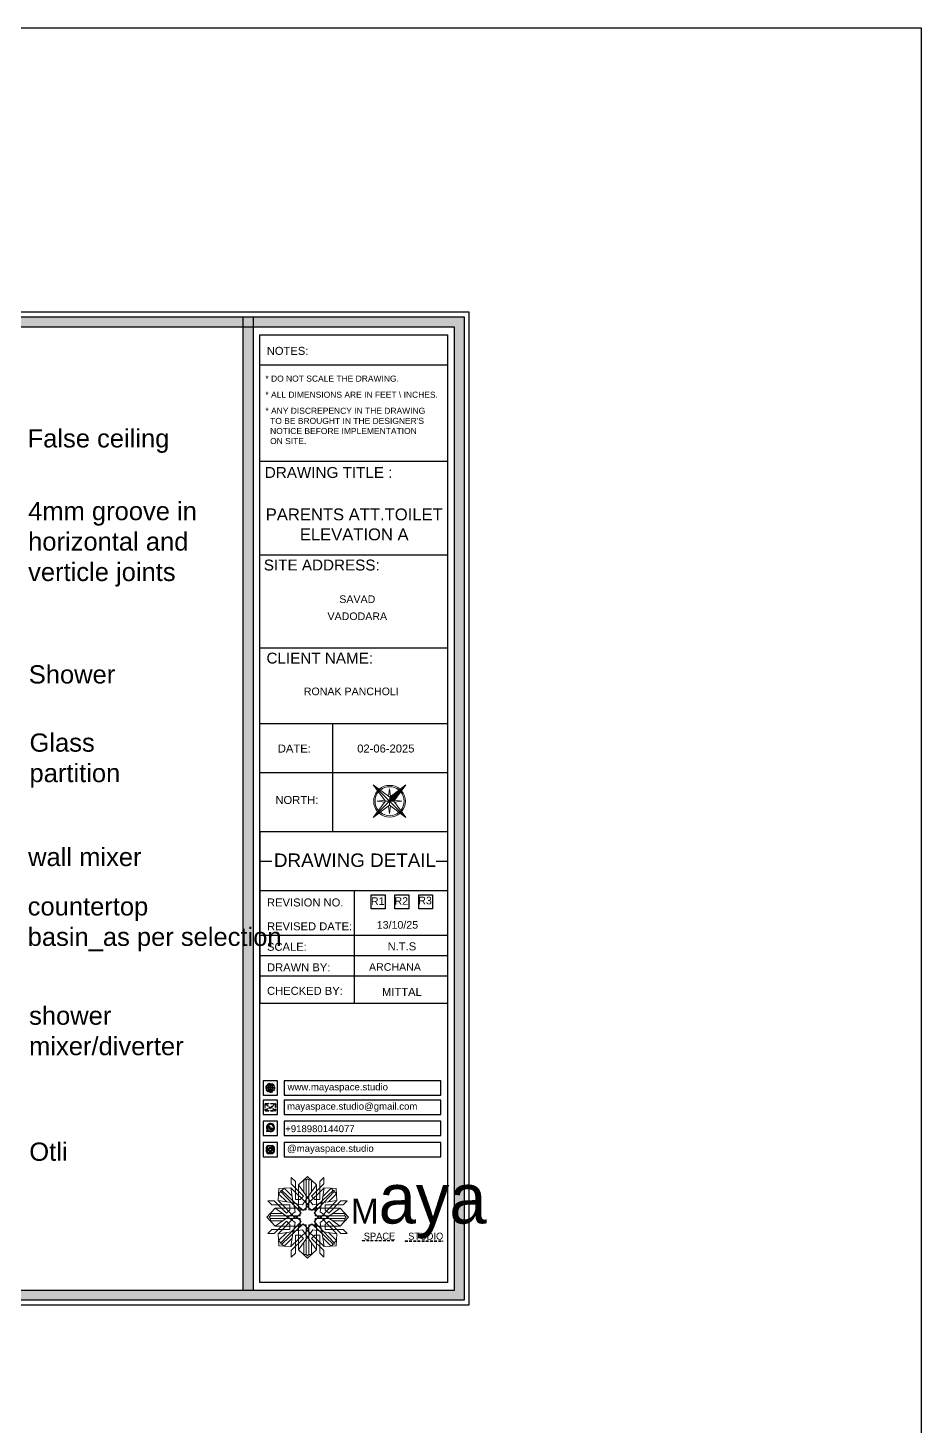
# Model space of a CAD drawing. Header units: millimetres. Extents: x 56222 to 3066687, y -650199 to -121287.
# Drawn here: x 150367.7 to 150514.4, y -182680.5 to -182450.8 of the extents above; entities that cross this region are included whole.
import ezdxf
from ezdxf.enums import TextEntityAlignment as Align

# ---------------------------------------------------------------- set-up
doc = ezdxf.new("R2010")
doc.units = ezdxf.units.MM
doc.header["$MEASUREMENT"] = 0
doc.linetypes.add('DASHEDX2', pattern=[1.5, 1, -0.5])
for name, color, linetype, lineweight in [('Dimension', 10, 'DASHEDX2', 20), ('LABALLING', 1, 'Continuous', 25), ('NAME PLATE', 7, 'Continuous', 25), ('title block', 7, 'Continuous', 9), ('XX~SLAB ( BEAM )~ ( DIM )', 7, 'Continuous', 9)]:
    doc.layers.add(name, color=color, linetype=linetype, lineweight=lineweight)
doc.styles.add('Arial', font='arial.ttf')
doc.styles.get("Standard").update_dxf_attribs({"font": 'arial.ttf', "height": 6})

# ---------------------------------------------------------------- blocks, each defined once
blk = doc.blocks.new('FSFSF')
at = {"color": 42, "lineweight": 5, "true_color": 0xe0ac11}
for p, q in [((28600.03, 143.51), (28600.03, 140.16)), ((28602.15, 141.41), (28600.03, 143.51)), ((28606.47, 133.76), (28600.03, 140.16)), ((28602.15, 141.41), (28602.15, 131.95)), ((28603.86, 139.69), (28608.58, 144.08)), ((28603.86, 126.58), (28603.86, 139.69)), ((28603.86, 139.69), (28608.58, 133.02)), ((28607.9, 142.22), (28606.58, 142.22)), ((28606.58, 142.22), (28606.58, 135.84)), ((28607.9, 142.22), (28608.58, 142.85)), ((28607.9, 142.22), (28607.9, 126.58)), ((28613.31, 139.69), (28608.58, 144.08)), ((28609.27, 142.22), (28608.59, 142.85)), ((28613.31, 139.69), (28608.59, 133.02)), ((28609.27, 142.22), (28609.27, 126.58)), ((28609.27, 142.22), (28610.59, 142.22)), ((28610.59, 142.22), (28610.59, 135.84)), ((28610.7, 133.76), (28617.14, 140.16)), ((28613.31, 126.58), (28613.31, 139.69)), ((28615.02, 141.41), (28617.14, 143.51)), ((28615.02, 141.41), (28615.02, 131.95)), ((28617.14, 143.51), (28617.14, 140.16)), ((28593.19, 131.45), (28593.54, 137.71)), ((28593.39, 135), (28594.56, 136.12)), ((28593.39, 135), (28597.6, 130.78)), ((28599.8, 138.06), (28593.54, 137.71)), ((28595.12, 136.69), (28594.53, 136.69)), ((28594.56, 136.12), (28594.56, 136.71)), ((28605.17, 124.98), (28594.56, 136.12)), ((28596.24, 137.86), (28595.12, 136.69)), ((28606.27, 126.08), (28595.12, 136.69)), ((28596.24, 137.86), (28600.47, 133.65)), ((28601.03, 130), (28599.8, 138.06)), ((28599.8, 138.05), (28608.58, 129.56)), ((28606.47, 133.76), (28604.75, 131.95)), ((28605.86, 129.18), (28608.58, 133.02)), ((28617.37, 138.05), (28608.59, 129.56)), ((28611.31, 129.18), (28608.59, 133.02)), ((28610.7, 133.76), (28612.42, 131.95)), ((28610.9, 126.08), (28622.05, 136.69)), ((28612.02, 124.98), (28622.62, 136.12)), ((28616.14, 130), (28617.37, 138.06)), ((28620.93, 137.86), (28616.7, 133.65)), ((28617.37, 138.06), (28623.63, 137.71)), ((28623.8, 135), (28619.59, 130.78)), ((28620.93, 137.86), (28622.05, 136.69)), ((28622.05, 136.69), (28622.64, 136.69)), ((28622.62, 136.12), (28622.62, 136.71)), ((28623.8, 135), (28622.62, 136.12)), ((28624, 131.45), (28623.65, 137.71)), ((28591.56, 127.39), (28587.17, 122.66)), ((28587.73, 131.22), (28591.08, 131.22)), ((28589.84, 129.1), (28587.73, 131.22)), ((28589.84, 129.1), (28599.29, 129.1)), ((28597.49, 124.78), (28591.08, 131.22)), ((28604.66, 127.39), (28591.56, 127.39)), ((28591.56, 127.39), (28598.23, 122.67)), ((28593.19, 131.45), (28601.69, 122.67)), ((28601.25, 130.22), (28593.19, 131.45)), ((28597.49, 124.78), (28599.29, 126.5)), ((28602.07, 125.39), (28598.23, 122.67)), ((28599.29, 126.5), (28599.29, 129.1)), ((28605.86, 129.18), (28601.03, 130)), ((28602.07, 125.39), (28601.25, 130.22)), ((28604.75, 131.95), (28602.15, 131.95)), ((28605.17, 124.98), (28602.97, 122.67)), ((28603.68, 126.54), (28603.68, 127.39)), ((28604.66, 126.54), (28603.68, 126.54)), ((28604.71, 127.57), (28603.86, 127.57)), ((28607.9, 126.58), (28603.86, 126.58)), ((28604.66, 123.35), (28604.66, 127.39)), ((28604.7, 126.58), (28604.71, 127.57)), ((28606.27, 126.08), (28608.58, 128.27)), ((28607.9, 128.92), (28608.58, 129.56)), ((28607.9, 128.92), (28608.58, 128.27)), ((28609.27, 128.92), (28608.59, 129.56)), ((28609.27, 128.92), (28608.59, 128.27)), ((28610.9, 126.08), (28608.59, 128.27)), ((28609.27, 126.58), (28613.31, 126.58)), ((28611.31, 129.18), (28616.14, 130)), ((28612.02, 124.98), (28614.21, 122.67)), ((28612.42, 131.95), (28615.02, 131.95)), ((28612.46, 126.58), (28612.46, 127.57)), ((28612.46, 127.57), (28613.31, 127.57)), ((28612.52, 123.35), (28612.52, 127.39)), ((28612.52, 127.39), (28625.63, 127.39)), ((28612.52, 126.54), (28613.51, 126.54)), ((28613.51, 126.54), (28613.51, 127.39)), ((28615.12, 125.39), (28615.94, 130.22)), ((28615.12, 125.39), (28618.96, 122.67)), ((28623.99, 131.45), (28615.5, 122.67)), ((28615.94, 130.22), (28624, 131.45)), ((28627.34, 129.1), (28617.89, 129.1)), ((28617.89, 126.5), (28617.89, 129.1)), ((28619.7, 124.78), (28617.89, 126.5)), ((28625.63, 127.39), (28618.96, 122.67)), ((28619.7, 124.78), (28626.1, 131.22)), ((28625.63, 127.39), (28630.02, 122.66)), ((28629.45, 131.22), (28626.1, 131.22)), ((28627.34, 129.1), (28629.45, 131.22)), ((28591.56, 117.94), (28587.17, 122.66)), ((28589.03, 123.35), (28588.4, 122.67)), ((28589.03, 121.98), (28588.4, 122.65)), ((28589.03, 123.35), (28589.03, 124.67)), ((28589.03, 124.67), (28595.4, 124.67)), ((28589.03, 123.35), (28604.66, 123.35)), ((28589.03, 121.98), (28604.66, 121.98)), ((28589.03, 121.98), (28589.03, 120.66)), ((28589.03, 120.66), (28595.4, 120.66)), ((28597.49, 120.54), (28591.08, 114.11)), ((28591.56, 117.94), (28598.23, 122.65)), ((28604.66, 117.94), (28591.56, 117.94)), ((28593.19, 113.88), (28601.69, 122.65)), ((28605.17, 120.35), (28594.56, 109.2)), ((28606.27, 119.15), (28595.12, 108.54)), ((28597.49, 120.54), (28599.29, 118.83)), ((28602.07, 119.94), (28598.23, 122.65)), ((28599.29, 118.83), (28599.29, 116.23)), ((28602.07, 119.94), (28601.25, 115.1)), ((28602.33, 123.35), (28601.69, 122.67)), ((28602.33, 121.98), (28601.69, 122.65)), ((28602.33, 123.35), (28602.97, 122.67)), ((28602.33, 121.98), (28602.97, 122.65)), ((28605.17, 120.35), (28602.97, 122.65)), ((28604.66, 118.78), (28603.68, 118.78)), ((28603.68, 118.78), (28603.68, 117.94)), ((28607.9, 118.65), (28603.86, 118.65)), ((28603.86, 118.65), (28603.86, 105.54)), ((28604.71, 117.66), (28603.86, 117.66)), ((28604.66, 121.98), (28604.66, 117.94)), ((28604.7, 118.65), (28604.71, 117.66)), ((28606.27, 119.15), (28608.58, 116.96)), ((28607.9, 103.01), (28607.9, 118.65)), ((28610.9, 119.15), (28608.59, 116.96)), ((28609.27, 118.65), (28613.31, 118.65)), ((28609.27, 103.01), (28609.27, 118.65)), ((28610.9, 119.15), (28622.05, 108.54)), ((28612.02, 120.35), (28614.21, 122.65)), ((28612.02, 120.35), (28622.62, 109.2)), ((28612.46, 118.65), (28612.46, 117.66)), ((28612.46, 117.66), (28613.31, 117.66)), ((28628.16, 123.35), (28612.52, 123.35)), ((28612.52, 121.98), (28612.52, 117.94)), ((28628.16, 121.98), (28612.52, 121.98)), ((28612.52, 118.78), (28613.51, 118.78)), ((28612.52, 117.94), (28625.63, 117.94)), ((28613.31, 118.65), (28613.31, 105.54)), ((28613.51, 118.78), (28613.51, 117.94)), ((28614.85, 123.35), (28614.21, 122.67)), ((28614.85, 121.98), (28614.21, 122.65)), ((28614.85, 123.35), (28615.5, 122.67)), ((28614.85, 121.98), (28615.5, 122.65)), ((28615.12, 119.94), (28618.96, 122.65)), ((28615.12, 119.94), (28615.94, 115.1)), ((28623.99, 113.88), (28615.5, 122.65)), ((28619.7, 120.54), (28617.89, 118.83)), ((28617.89, 118.83), (28617.89, 116.23)), ((28625.63, 117.94), (28618.96, 122.65)), ((28619.7, 120.54), (28626.1, 114.11)), ((28628.16, 124.67), (28621.78, 124.67)), ((28628.16, 120.66), (28621.78, 120.66)), ((28625.63, 117.94), (28630.02, 122.66)), ((28628.16, 123.35), (28628.16, 124.67)), ((28628.16, 123.35), (28628.78, 122.67)), ((28628.16, 121.98), (28628.78, 122.65)), ((28628.16, 121.98), (28628.16, 120.66)), ((28589.84, 116.23), (28587.73, 114.11)), ((28587.73, 114.11), (28591.08, 114.11)), ((28589.84, 116.23), (28599.29, 116.23)), ((28601.25, 115.1), (28593.19, 113.87)), ((28593.19, 113.87), (28593.54, 107.62)), ((28593.39, 110.32), (28597.6, 114.55)), ((28593.39, 110.32), (28594.56, 109.2)), ((28596.24, 107.37), (28600.47, 111.58)), ((28599.8, 107.17), (28608.58, 115.67)), ((28601.03, 115.23), (28599.8, 107.17)), ((28606.47, 111.47), (28600.03, 105.07)), ((28605.86, 116.05), (28601.03, 115.23)), ((28602.15, 103.82), (28602.15, 113.27)), ((28604.75, 113.27), (28602.15, 113.27)), ((28603.86, 105.54), (28608.58, 112.21)), ((28606.47, 111.47), (28604.75, 113.27)), ((28605.86, 116.05), (28608.58, 112.21)), ((28607.9, 116.31), (28608.58, 116.96)), ((28607.9, 116.31), (28608.58, 115.67)), ((28609.27, 116.31), (28608.59, 116.96)), ((28609.27, 116.31), (28608.59, 115.67)), ((28611.31, 116.05), (28608.59, 112.21)), ((28617.37, 107.17), (28608.59, 115.67)), ((28613.31, 105.54), (28608.59, 112.21)), ((28610.7, 111.47), (28612.42, 113.27)), ((28610.7, 111.47), (28617.14, 105.07)), ((28611.31, 116.05), (28616.14, 115.23)), ((28612.42, 113.27), (28615.02, 113.27)), ((28615.02, 103.82), (28615.02, 113.27)), ((28615.94, 115.1), (28624, 113.87)), ((28616.14, 115.23), (28617.37, 107.17)), ((28620.93, 107.37), (28616.7, 111.58)), ((28627.34, 116.23), (28617.89, 116.23)), ((28623.8, 110.32), (28619.59, 114.55)), ((28623.8, 110.32), (28622.62, 109.2)), ((28624, 113.87), (28623.65, 107.62)), ((28629.45, 114.11), (28626.1, 114.11)), ((28627.34, 116.23), (28629.45, 114.11)), ((28599.8, 107.17), (28593.54, 107.52)), ((28595.12, 108.54), (28594.53, 108.54)), ((28594.56, 109.2), (28594.56, 108.61)), ((28596.24, 107.37), (28595.12, 108.54)), ((28600.03, 101.71), (28600.03, 105.07)), ((28602.15, 103.82), (28600.03, 101.71)), ((28603.86, 105.54), (28608.58, 101.15)), ((28606.58, 103.01), (28606.58, 109.38)), ((28607.9, 103.01), (28606.58, 103.01)), ((28607.9, 103.01), (28608.58, 102.38)), ((28613.31, 105.54), (28608.58, 101.15)), ((28609.27, 103.01), (28608.59, 102.38)), ((28609.27, 103.01), (28610.59, 103.01)), ((28610.59, 103.01), (28610.59, 109.38)), ((28615.02, 103.82), (28617.14, 101.71)), ((28617.14, 101.71), (28617.14, 105.07)), ((28617.37, 107.17), (28623.63, 107.52)), ((28620.93, 107.37), (28622.05, 108.54)), ((28622.05, 108.54), (28622.64, 108.54)), ((28622.62, 109.2), (28622.62, 108.61))]:
    blk.add_line(p, q, dxfattribs=at)
blk = doc.blocks.new('hgwg')
at = {"layer": 'Dimension', "true_color": 0xd39e00}
h = blk.add_hatch(color=42, dxfattribs=at)
h.dxf.hatch_style = 1
h.paths.add_polyline_path([(27505.71, 45.05), (27494.27, 45.05), (27494.27, 44.9), (27505.71, 44.9)])
h = blk.add_hatch(color=42, dxfattribs=at)
h.dxf.hatch_style = 1
h.paths.add_polyline_path([(27523.3, 44.9), (27509.68, 44.9), (27509.68, 44.75), (27523.3, 44.75)])
at = {"layer": 'Dimension', "color": 42, "true_color": 0xd39e00}
for p, q in [((27494.27, 45.05), (27505.71, 45.05)), ((27494.27, 44.9), (27494.27, 45.05)), ((27494.27, 44.9), (27505.71, 44.9)), ((27505.71, 45.05), (27505.71, 44.9)), ((27509.68, 44.9), (27523.3, 44.9)), ((27509.68, 44.9), (27509.68, 44.75)), ((27509.68, 44.75), (27523.3, 44.75)), ((27523.3, 44.75), (27523.3, 44.9))]:
    blk.add_line(p, q, dxfattribs=at)
at = {"layer": 'Dimension', "color": 42, "true_color": 0xd39e00, "attachment_point": 1}
for s, width, insert, char_height in [('{\\fCinzel|b0|i0|c0|p2;\\H1.5x;M\\fAmsterdam One|b0|i0|c0|p2;\\H2x;aya}', 85.3277, (27490.17, 69.17), 6), ('{\\fCinzel|b0|i0|c0|p2;SPACE     STUDIO}', 66.129, (27494.83, 47.86), 2.5)]:
    blk.add_mtext_dynamic_manual_height_columns(s, width=width, gutter_width=30, heights=[0], dxfattribs=dict(at, insert=insert, char_height=char_height))
blk = doc.blocks.new('QEGW4TG')
at = {"layer": 'Dimension', "true_color": 0x000000}
h = blk.add_hatch(color=18, dxfattribs=at)
h.dxf.hatch_style = 1
h.paths.add_polyline_path([(2.69, 1.93, 0.170513), (2.95, 1.97, 0.190337), (3.11, 2.18, 0.316231), (3.07, 2.28), (2.79, 2.37, 0.273721), (2.69, 2.34, 0.040749), (2.63, 2.27, -0.441282), (2.53, 2.25, -0.11828), (2.06, 2.64, -0.441282), (2.07, 2.74, 0.040749), (2.13, 2.81, 0.290083), (2.14, 2.92), (2.01, 3.18, 0.316231), (1.91, 3.2, 0.190337), (1.73, 3, 0.170513), (1.72, 2.74, 0.252784)], flags=0)
h.paths.add_polyline_path([(1.19, 1.98), (1.03, 1.3, 0.550912), (1.11, 1.23), (1.75, 1.39, 6.344125)])
h.paths.add_polyline_path([(1.81, 1.7), (1.4, 1.6), (1.5, 2.03, -9.071339)], flags=16)
h.paths.add_polyline_path([(3.11, 2.16, -0.17811), (2.95, 1.97, -0.170513), (2.69, 1.93, -0.252784), (1.72, 2.74, -0.170513), (1.73, 3, -0.17811), (1.89, 3.19, -0.370089), (2.01, 3.18), (2.14, 2.92, -0.307185), (2.13, 2.8, -0.041087), (2.06, 2.73, 0.321676), (2.05, 2.65, 0.126524), (2.55, 2.24, 0.312216), (2.62, 2.26, -0.041087), (2.68, 2.34, -0.290673), (2.79, 2.37), (3.07, 2.28, -0.370089)], flags=0)
h = blk.add_hatch(color=18, dxfattribs=at)
h.dxf.hatch_style = 1
h.paths.add_polyline_path([(2.79, 2.37, 0.273721), (2.69, 2.34, 0.040749), (2.63, 2.27, -0.441282), (2.53, 2.25, -0.11828), (2.06, 2.64, -0.441282), (2.07, 2.74, 0.040749), (2.13, 2.81, 0.290083), (2.14, 2.92), (2.01, 3.18, 0.316231), (1.91, 3.2, 0.190337), (1.73, 3, 0.170513), (1.72, 2.74, 0.252784), (2.69, 1.93, 0.170513), (2.95, 1.97, 0.190337), (3.11, 2.18, 0.316231), (3.07, 2.28)])
for p, q in [((1.19, 1.98), (1.03, 1.3)), ((1.1, 1.23), (1.75, 1.39)), ((1.5, 2.03), (1.4, 1.6)), ((1.4, 1.6), (1.81, 1.7)), ((2.01, 3.18), (2.14, 2.92)), ((3.07, 2.28), (2.8, 2.36))]:
    blk.add_line(p, q)
blk.add_lwpolyline([(0, 0), (4.68, 0), (4.68, 4.68), (0, 4.68)], close=True)
for centre, radius, start, end in [((1.09, 1.29), 0.0598, 164.8483, 282.1458), ((2.39, 2.56), 1.34, 241.4727, 205.6422), ((2.39, 2.56), 1.04, 235.9962, 210.8333), ((2.09, 2.87), 0.39, 159.7007, 198.4072), ((2.96, 3.23), 1.33, 201.4218, 258.1669), ((2.07, 2.87), 0.364, 118.9685, 159.3648), ((1.94, 3.12), 0.0896, 41.8985, 123.1344), ((2.11, 2.68), 0.066, 135.9932, 224.8892), ((1.67, 3.16), 0.586, 312.4617, 321.8728), ((3.12, 3.42), 1.31, 216.5455, 243.5279), ((2.05, 2.87), 0.104, 320.3924, 28.6971), ((2.57, 2.3), 0.066, 234.2482, 323.1441), ((3.11, 1.94), 0.586, 137.2645, 146.6756), ((2.76, 2.27), 0.104, 70.4402, 138.745), ((2.75, 2.31), 0.39, 260.7301, 299.4366), ((2.76, 2.29), 0.364, 299.7725, 340.1688), ((3.03, 2.2), 0.0896, 336.0029, 57.2388)]:
    blk.add_arc(centre, radius, start, end)
blk = doc.blocks.new('ASGERG')
at = {"layer": 'Dimension', "true_color": 0x000000}
h = blk.add_hatch(color=18, dxfattribs=at)
h.dxf.hatch_style = 1
h.paths.add_polyline_path([(0.99, 1.7, 0.353872), (1.69, 1.03), (2.96, 1.03, 0.353872), (3.66, 1.7), (3.66, 2.99, 0.353872), (2.96, 3.67), (1.69, 3.67, 0.353872), (0.99, 2.99)])
h.paths.add_polyline_path([(1.27, 2.97, -0.353872), (1.72, 3.4), (2.94, 3.4, -0.353872), (3.38, 2.97), (3.38, 1.72, -0.353872), (2.94, 1.3), (1.72, 1.3, -0.353872), (1.27, 1.72)], flags=16)
h.paths.add_polyline_path([(3.02, 2.35, -1), (1.64, 2.35, -1)], flags=0)
h.paths.add_polyline_path([(2.74, 2.35, -1), (1.92, 2.35, -1)], flags=0)
h.paths.add_polyline_path([(2.86, 3.02, -1), (3.19, 3.02, -1)], flags=0)
h.paths.add_polyline_path([(1.64, 2.35, 1), (3.02, 2.35, 1)], flags=0)
h = blk.add_hatch(color=18, dxfattribs=at)
h.dxf.hatch_style = 1
h.paths.add_polyline_path([(1.64, 2.35, 1), (3.02, 2.35, 1)])
h.paths.add_polyline_path([(2.74, 2.35, -1), (1.92, 2.35, -1)], flags=16)
h = blk.add_hatch(color=18, dxfattribs=at)
h.dxf.hatch_style = 1
h.paths.add_polyline_path([(3.19, 3.02, 1), (2.86, 3.02, 1)])
for p, q in [((0.99, 2.99), (0.99, 1.7)), ((1.27, 2.97), (1.27, 1.72)), ((1.69, 3.67), (2.96, 3.67)), ((1.69, 1.03), (2.96, 1.03)), ((2.94, 3.4), (1.72, 3.4)), ((2.94, 1.3), (1.72, 1.3)), ((3.38, 2.97), (3.38, 1.72)), ((3.66, 2.99), (3.66, 1.7))]:
    blk.add_line(p, q)
blk.add_lwpolyline([(0, 0), (4.68, 0), (4.68, 4.68), (0, 4.68)], close=True)
for centre, radius in [((2.33, 2.35), 0.694), ((2.33, 2.35), 0.414), ((3.02, 3.02), 0.168)]:
    blk.add_circle(centre, radius)
for centre, radius, start, end in [((1.76, 2.89), 0.778, 94.8631, 172.8127), ((1.76, 1.8), 0.778, 187.1873, 265.1369), ((1.76, 2.91), 0.491, 94.8631, 172.8127), ((1.76, 1.78), 0.491, 187.1873, 265.1369), ((2.9, 2.91), 0.491, 7.1873, 85.1369), ((2.9, 1.78), 0.491, 274.8631, 352.8127), ((2.89, 2.89), 0.778, 7.1873, 85.1369), ((2.89, 1.8), 0.778, 274.8631, 352.8127)]:
    blk.add_arc(centre, radius, start, end)
blk = doc.blocks.new('ETYETE')
at = {"layer": 'Dimension', "true_color": 0x000000}
h = blk.add_hatch(color=18, dxfattribs=at)
h.dxf.hatch_style = 1
h.paths.add_polyline_path([(3.76, 1.14, 0.414214), (4.12, 1.5), (4.12, 3.29, 0.414214), (3.76, 3.65), (0.92, 3.65, 0.414214), (0.56, 3.29), (0.56, 1.5, 0.414214), (0.92, 1.14)])
h.paths.add_polyline_path([(2.61, 2.22), (3.92, 1.34, -0.198912), (3.76, 1.28), (0.92, 1.28, -0.198912), (0.76, 1.34), (2.08, 2.22), (2.34, 1.98)], flags=16)
h.paths.add_polyline_path([(2.34, 2.16), (0.89, 3.51, -0.028783), (0.92, 3.52), (3.76, 3.52, -0.028783), (3.79, 3.51)], flags=16)
h.paths.add_polyline_path([(2.71, 2.32), (3.92, 3.45, -0.202482), (3.99, 3.29), (3.99, 1.5, -0.043076), (3.98, 1.46)], flags=16)
h.paths.add_polyline_path([(1.98, 2.32), (0.7, 1.46, -0.043076), (0.7, 1.5), (0.7, 3.29, -0.202482), (0.76, 3.45)], flags=16)
blk.add_lwpolyline([(0, 0), (4.68, 0), (4.68, 4.68), (0, 4.68)], close=True)
at = {"layer": 'Dimension', "color": 18, "true_color": 0x000000}
for p, q in [((0.56, 3.29), (0.56, 1.5)), ((0.7, 3.29), (0.7, 1.5)), ((0.7, 1.46), (1.98, 2.32)), ((0.76, 3.45), (1.98, 2.32)), ((0.76, 1.34), (2.08, 2.22)), ((0.89, 3.51), (2.34, 2.16)), ((0.92, 3.65), (3.76, 3.65)), ((0.92, 3.52), (3.76, 3.52)), ((0.92, 1.28), (3.76, 1.28)), ((0.92, 1.14), (3.76, 1.14)), ((2.08, 2.22), (2.34, 1.98)), ((2.34, 2.16), (3.79, 3.51)), ((2.34, 1.98), (2.61, 2.22)), ((3.92, 1.34), (2.61, 2.22)), ((2.71, 2.32), (3.92, 3.45)), ((3.98, 1.46), (2.71, 2.32)), ((3.99, 3.29), (3.99, 1.5)), ((4.12, 3.29), (4.12, 1.5))]:
    blk.add_line(p, q, dxfattribs=at)
for centre, radius, start, end in [((0.92, 3.29), 0.358, 90, 180), ((0.92, 1.5), 0.358, 180, 270), ((0.92, 3.29), 0.224, 134.2136, 180), ((0.92, 1.5), 0.224, 180, 189.8662), ((0.92, 1.5), 0.224, 225, 270), ((0.92, 3.29), 0.224, 90, 96.5948), ((3.76, 3.29), 0.358, 0, 90), ((3.76, 3.29), 0.224, 83.4052, 90), ((3.76, 1.5), 0.358, 270, 0), ((3.76, 1.5), 0.224, 270, 315), ((3.76, 3.29), 0.224, 0, 45.7864), ((3.76, 1.5), 0.224, 350.1338, 0)]:
    blk.add_arc(centre, radius, start, end, dxfattribs=at)
blk = doc.blocks.new('DTGWEGEARG')
at = {"layer": 'Dimension', "true_color": 0x000000}
h = blk.add_hatch(color=18, dxfattribs=at)
h.dxf.hatch_style = 1
h.paths.add_polyline_path([(3.83, 2.34, 1), (0.85, 2.34, 1)])
h.paths.add_polyline_path([(2.51, 1.01, 0.105795), (2.96, 1.58, -0.055205), (3.3, 1.41, -0.169822)], flags=16)
h.paths.add_polyline_path([(2.41, 1.12), (2.41, 1.69, -0.058279), (2.81, 1.63, -0.103353)], flags=16)
h.paths.add_polyline_path([(2.26, 1.13, -0.101741), (1.87, 1.63, -0.057171), (2.26, 1.69)], flags=16)
h.paths.add_polyline_path([(2.17, 1.01, -0.169822), (1.38, 1.41, -0.055205), (1.72, 1.58, 0.105795)], flags=16)
h.paths.add_polyline_path([(3.02, 1.72, 0.081336), (3.13, 2.27), (3.68, 2.27, -0.152069), (3.4, 1.52, 0.05687)], flags=16)
h.paths.add_polyline_path([(2.87, 1.77, 0.061945), (2.41, 1.84), (2.41, 2.27), (2.98, 2.27, -0.081344)], flags=16)
h.paths.add_polyline_path([(2.26, 1.84, 0.060923), (1.8, 1.77, -0.081344), (1.7, 2.27), (2.26, 2.27)], flags=16)
h.paths.add_polyline_path([(1.66, 1.72, 0.05687), (1.28, 1.52, -0.152069), (1, 2.27), (1.55, 2.27, 0.081336)], flags=16)
h.paths.add_polyline_path([(2.41, 2.42), (2.41, 2.83, 0.061945), (2.87, 2.91, -0.080009), (2.98, 2.42)], flags=16)
h.paths.add_polyline_path([(3.13, 2.42, 0.080116), (3.02, 2.96, 0.05687), (3.4, 3.16, 0.028258), (3.3, 3.27, -0.055205), (2.96, 3.1, 0.105795), (2.51, 3.67, -0.36029), (3.68, 2.42)], flags=16)
h.paths.add_polyline_path([(2.26, 2.42), (1.7, 2.42, -0.080009), (1.8, 2.91, 0.060923), (2.26, 2.84)], flags=16)
h.paths.add_polyline_path([(1.55, 2.42), (1, 2.42, -0.150466), (1.28, 3.16, 0.05687), (1.66, 2.96, 0.080116)], flags=16)
h.paths.add_polyline_path([(2.41, 2.98), (2.41, 3.56, -0.103353), (2.81, 3.05, -0.058279)], flags=16)
h.paths.add_polyline_path([(2.26, 2.99, -0.057171), (1.87, 3.05, -0.101741), (2.26, 3.55)], flags=16)
h.paths.add_polyline_path([(1.72, 3.1, -0.055205), (1.38, 3.27, -0.169822), (2.17, 3.67, 0.105795)], flags=16)
blk.add_lwpolyline([(0, 0), (4.68, 0), (4.68, 4.68), (0, 4.68)], close=True)
at = {"layer": 'Dimension', "color": 18, "true_color": 0x000000}
for p, q in [((1, 2.42), (1.55, 2.42)), ((1, 2.27), (1.55, 2.27)), ((1.7, 2.42), (2.26, 2.42)), ((1.7, 2.27), (2.26, 2.27)), ((2.26, 3.55), (2.26, 2.99)), ((2.26, 2.84), (2.26, 2.42)), ((2.26, 2.27), (2.26, 1.84)), ((2.26, 1.69), (2.26, 1.13)), ((2.41, 3.56), (2.41, 2.98)), ((2.41, 2.83), (2.41, 2.42)), ((2.41, 2.42), (2.98, 2.42)), ((2.41, 2.27), (2.98, 2.27)), ((2.41, 2.27), (2.41, 1.84)), ((2.41, 1.69), (2.41, 1.12)), ((3.13, 2.42), (3.68, 2.42)), ((3.13, 2.27), (3.68, 2.27))]:
    blk.add_line(p, q, dxfattribs=at)
blk.add_circle((2.34, 2.34), 1.49, dxfattribs=at)
for centre, radius, start, end in [((2.34, 2.34), 1.34, 142.3819, 176.6093), ((2.34, 2.34), 1.34, 183.0315, 217.6181), ((2.34, 4.74), 1.9, 236.1399, 249.1595), ((2.34, -0.06), 1.9, 110.8405, 123.8601), ((2.34, 2.34), 1.34, 97.3549, 135.9073), ((2.34, 4.74), 1.75, 236.7417, 249.3811), ((2.34, -0.06), 1.75, 110.6189, 123.2583), ((2.34, 2.34), 1.34, 224.0927, 262.6451), ((3.28, 2.34), 1.73, 159.0567, 177.3789), ((3.28, 2.34), 1.73, 182.3435, 200.9433), ((3.28, 2.34), 1.58, 158.8325, 177.1302), ((3.28, 2.34), 1.58, 182.5658, 201.1675), ((3.28, 2.34), 1.73, 129.9301, 154.0867), ((3.28, 2.34), 1.73, 205.9133, 230.0699), ((2.34, 4.74), 1.9, 253.6799, 267.6253), ((2.34, -0.06), 1.9, 92.3747, 106.3201), ((3.28, 2.34), 1.58, 130.1073, 153.3446), ((2.34, 4.74), 1.75, 254.3336, 267.422), ((2.34, -0.06), 1.75, 92.578, 105.6664), ((3.28, 2.34), 1.58, 206.6554, 229.8927), ((1.4, 2.34), 1.58, 26.6554, 50.2584), ((2.34, 4.74), 1.75, 272.3248, 285.6664), ((2.34, 4.74), 1.9, 272.1415, 286.3201), ((2.34, -0.06), 1.9, 73.6799, 87.8585), ((2.34, -0.06), 1.75, 74.3336, 87.6752), ((1.4, 2.34), 1.58, 309.7416, 333.3446), ((2.34, 2.34), 1.34, 3.3907, 82.6451), ((1.4, 2.34), 1.73, 25.9133, 50.0699), ((1.4, 2.34), 1.73, 309.9301, 334.0867), ((2.34, 2.34), 1.34, 277.3549, 315.9073), ((1.4, 2.34), 1.58, 2.8698, 21.1675), ((1.4, 2.34), 1.58, 338.8325, 357.4342), ((2.34, 4.74), 1.75, 290.6189, 303.2583), ((2.34, -0.06), 1.75, 56.7417, 69.3811), ((2.34, 4.74), 1.9, 290.8405, 303.8601), ((1.4, 2.34), 1.73, 2.6211, 20.9433), ((1.4, 2.34), 1.73, 339.0567, 357.6565), ((2.34, -0.06), 1.9, 56.1399, 69.1595), ((2.34, 2.34), 1.34, 322.3819, 356.9685)]:
    blk.add_arc(centre, radius, start, end, dxfattribs=at)
blk = doc.blocks.new('4t')
at = {"transparency": 33554607}
h = blk.add_hatch(color=1, dxfattribs=at)
h.dxf.hatch_style = 1
h.paths.add_polyline_path([(45531.3, -35822.3), (45529.2, -35821.8), (45528.1, -35837)])
h = blk.add_hatch(color=1, dxfattribs=at)
h.dxf.hatch_style = 1
h.paths.add_polyline_path([(45533.4, -35822.8), (45531.3, -35822.3), (45528.1, -35837)])
h = blk.add_hatch(color=1, dxfattribs=at)
h.dxf.hatch_style = 1
h.paths.add_polyline_path([(45531.8, -35820.2), (45529.2, -35821.8), (45531.3, -35822.3)])
h = blk.add_hatch(color=1, dxfattribs=at)
h.dxf.hatch_style = 1
h.paths.add_polyline_path([(45531.8, -35820.2), (45531.3, -35822.3), (45533.4, -35822.8)])
at = {"layer": 'title block', "color": 7, "lineweight": 9}
for p, q in [((45535.5, -35803.4), (45530.2, -35817.6)), ((45535.5, -35803.4), (45531.8, -35820.2)), ((45534.4, -35818.5), (45535.5, -35803.4)), ((45530.2, -35817.6), (45515, -35816.5)), ((45515, -35816.5), (45529.2, -35821.8)), ((45515, -35816.5), (45531.8, -35820.2)), ((45530.5, -35816.7), (45526.9, -35812.5)), ((45526.9, -35812.5), (45529.2, -35817.5)), ((45531.8, -35820.2), (45530.2, -35817.6)), ((45534.4, -35818.5), (45531.8, -35820.2)), ((45539.5, -35815.3), (45534.4, -35817.6)), ((45548.6, -35823.9), (45534.4, -35818.5)), ((45535.3, -35818.9), (45539.5, -35815.3)), ((45528.3, -35821.5), (45524.1, -35825.1)), ((45524.1, -35825.1), (45529.2, -35822.8)), ((45531.8, -35820.2), (45528.1, -35837)), ((45529.2, -35821.8), (45528.1, -35837)), ((45528.1, -35837), (45533.4, -35822.8)), ((45531.8, -35820.2), (45529.2, -35821.8)), ((45533.4, -35822.8), (45531.8, -35820.2)), ((45531.8, -35820.2), (45548.6, -35823.9)), ((45533.1, -35823.7), (45536.7, -35827.9)), ((45533.4, -35822.8), (45548.6, -35823.9)), ((45536.7, -35827.9), (45534.4, -35822.8))]:
    blk.add_line(p, q, dxfattribs=at)
for radius, start, end in [(11.8, 81.36, 163.7665), (11.8, 171.36, 253.7665), (10.8, 172.4286, 252.6979), (10.8, 82.4286, 162.6979), (10.8, 352.4286, 72.6979), (11.8, 351.36, 73.7665), (11.8, 261.36, 343.7665), (10.8, 262.4286, 342.6979)]:
    blk.add_arc((45531.8, -35820.2), radius, start, end, dxfattribs=at)

msp = doc.modelspace()

# ---------------------------------------------------------------- hatches: boundary and pattern name
at = {"layer": 'NAME PLATE', "true_color": 0xd39e00}
h = msp.add_hatch(color=42, dxfattribs=at)
h.paths.add_polyline_path([(150209.759, -182498.255), (150209.759, -182659.866), (150439.36, -182659.866), (150439.36, -182498.255)])
h.paths.add_polyline_path([(150211.37, -182499.867), (150437.749, -182499.867), (150437.749, -182658.255), (150211.37, -182658.255)], flags=16)
msp.add_hatch(color=42, dxfattribs=at).paths.add_polyline_path([(150403.104, -182658.255), (150404.715, -182658.255), (150404.715, -182498.255), (150403.104, -182498.255)])

# ---------------------------------------------------------------- linework, layer by layer
at = {"layer": 'NAME PLATE', "color": 42, "true_color": 0xd39e00}
for p, q in [((150436.658, -182506.208), (150405.806, -182506.208)), ((150436.658, -182522.01), (150405.806, -182522.01)), ((150436.658, -182537.396), (150405.806, -182537.396)), ((150436.658, -182552.688), (150405.806, -182552.688)), ((150436.658, -182565.149), (150405.806, -182565.149)), ((150417.743, -182565.149), (150417.743, -182582.86)), ((150436.658, -182573.166), (150405.806, -182573.166)), ((150436.658, -182582.86), (150405.806, -182582.86)), ((150405.806, -182582.86), (150405.806, -182611.06)), ((150436.658, -182582.86), (150436.658, -182611.06)), ((150405.806, -182587.694), (150407.802, -182587.694)), ((150434.793, -182587.694), (150436.658, -182587.694)), ((150405.806, -182592.529), (150436.658, -182592.529)), ((150421.373, -182611.06), (150421.373, -182592.529)), ((150436.658, -182599.941), (150405.806, -182599.941)), ((150436.658, -182603.279), (150405.806, -182603.279)), ((150436.658, -182606.618), (150405.806, -182606.618)), ((150405.806, -182611.06), (150436.658, -182611.06))]:
    msp.add_line(p, q, dxfattribs=at)
for points in [[(150208.953, -182497.45), (150440.166, -182497.45), (150440.166, -182660.672), (150208.953, -182660.672)], [(150209.759, -182498.255), (150439.36, -182498.255), (150439.36, -182659.866), (150209.759, -182659.866)], [(150403.104, -182658.255), (150403.104, -182498.255), (150404.715, -182498.255), (150404.715, -182658.255)], [(150211.37, -182499.867), (150437.749, -182499.867), (150437.749, -182658.255), (150211.37, -182658.255)], [(150405.806, -182656.928), (150405.806, -182501.193), (150436.658, -182501.193), (150436.658, -182656.928)], [(150424.129, -182593.246), (150426.401, -182593.246), (150426.401, -182595.518), (150424.129, -182595.518)], [(150428.021, -182593.246), (150430.293, -182593.246), (150430.293, -182595.518), (150428.021, -182595.518)], [(150431.912, -182593.246), (150434.184, -182593.246), (150434.184, -182595.518), (150431.912, -182595.518)]]:
    msp.add_lwpolyline(points, close=True, dxfattribs=at)
at = {"layer": 'NAME PLATE', "color": 18, "true_color": 0x000000}
for points in [[(150409.801, -182626.139), (150435.527, -182626.139), (150435.527, -182623.788), (150409.801, -182623.788)], [(150409.801, -182629.349), (150435.527, -182629.349), (150435.527, -182626.997), (150409.801, -182626.997)], [(150409.813, -182632.772), (150435.527, -182632.772), (150435.527, -182630.421), (150409.813, -182630.421)], [(150409.801, -182636.277), (150435.527, -182636.277), (150435.527, -182633.926), (150409.801, -182633.926)]]:
    msp.add_lwpolyline(points, close=True, dxfattribs=at)
at = {"layer": 'XX~SLAB ( BEAM )~ ( DIM )', "color": 85, "lineweight": 30, "true_color": 0x58ba48}
msp.add_lwpolyline([(150163.914, -182450.771), (150514.418, -182450.771), (150514.418, -183657.613), (150163.914, -183657.613)], close=True, dxfattribs=at)

# ---------------------------------------------------------------- block references
at = {"layer": 'NAME PLATE', "xscale": 0.2209833610097853, "yscale": 0.2209833610097853, "zscale": 0.2209833610097853, "rotation": 147.4367586490667}
msp.add_blockref('4t', (154646.724, -194664.708), dxfattribs=at)
at = {"layer": 'NAME PLATE', "color": 42, "true_color": 0xd39e00}
for name, p, xscale, yscale, zscale in [('DTGWEGEARG', (150406.363, -182626.139), 0.502646890218421, 0.502646890218421, 0.502646890218421), ('ETYETE', (150406.363, -182629.349), 0.502646890218421, 0.502646890218421, 0.502646890218421), ('QEGW4TG', (150406.375, -182632.772), 0.502646890218421, 0.502646890218421, 0.502646890218421), ('ASGERG', (150406.363, -182636.277), 0.502646890218421, 0.502646890218421, 0.502646890218421), ('FSFSF', (141467.438, -182684.568), 0.3127113351004661, 0.3127113351004661, 0.3127113351004661), ('hgwg', (137875.558, -182670.606), 0.4563525491546153, 0.4563525491546153, 0.4563525491546153)]:
    msp.add_blockref(name, p, dxfattribs=dict(at, xscale=xscale, yscale=yscale, zscale=zscale))

# ---------------------------------------------------------------- texts
at = {"layer": 'LABALLING', "lineweight": 5, "ltscale": 4, "char_height": 3, "attachment_point": 1}
for s, insert in [('False ceiling', (150367.679, -182516.713)), ('Shower', (150367.872, -182555.505)), ('Glass \\Ppartition', (150367.995, -182566.715)), ('wall mixer', (150367.769, -182585.509)), ('shower \\Pmixer/diverter', (150367.928, -182611.586, 1.765)), ('Otli', (150367.958, -182633.945))]:
    msp.add_mtext(s, dxfattribs=dict(at, insert=insert))
for s, insert, width in [('4mm groove in horizontal and verticle joints', (150367.769, -182528.665, 0.5), 34.35798), ('countertop\\Pbasin_as per selection', (150367.698, -182593.629), 40.67986)]:
    msp.add_mtext(s, dxfattribs=dict(at, insert=insert, width=width))
at = {"layer": 'NAME PLATE', "style": 'Arial'}
for s, height, p in [('NOTES:', 1.3151, (150410.383, -182504.496)), ('DRAWING TITLE : ', 1.78983, (150417.474, -182524.719)), ('PARENTS ATT.TOILET ', 1.94993, (150421.705, -182531.691)), ('ELEVATION A', 1.94993, (150421.323, -182534.976)), ('SITE ADDRESS:', 1.78983, (150415.995, -182539.932)), (' SAVAD ', 1.2486, (150421.832, -182545.275)), ('VADODARA', 1.2486, (150421.832, -182548.078)), ('CLIENT NAME:', 1.78983, (150415.669, -182555.224)), ('RONAK PANCHOLI    ', 1.2486, (150421.814, -182560.424)), ('DATE:', 1.3151, (150411.486, -182569.85)), ('02-06-2025', 1.3151, (150426.515, -182569.85)), ('NORTH:', 1.3151, (150411.905, -182578.305)), ('DRAWING DETAIL', 2.21282, (150421.446, -182588.654)), ('REVISION NO.', 1.31509, (150413.279, -182595.15)), ('REVISED DATE: ', 1.31509, (150414.249, -182599.071)), ('13/10/25', 1.2486, (150428.422, -182598.797)), ('SCALE:', 1.3151, (150410.269, -182602.434)), ('DRAWN BY:', 1.3151, (150412.207, -182605.813)), ('ARCHANA', 1.2486, (150428.015, -182605.72)), ('CHECKED BY:', 1.31509, (150413.228, -182609.672)), ('MITTAL', 1.3151, (150429.157, -182609.846))]:
    msp.add_text(s, height=height, dxfattribs=at).set_placement(p, align=Align.CENTER)
for s, insert, char_height, width, attachment_point in [('* DO NOT SCALE THE DRAWING.', (150406.739, -182507.901, 0), 0.99464, 38.42816, 1), ('* ALL DIMENSIONS ARE IN FEET \\\\ INCHES.', (150406.739, -182510.546, 0), 0.99464, 38.42816, 1), ("* ANY DISCREPENCY IN THE DRAWING \\P  TO BE BROUGHT IN THE DESIGNER'S\\P  NOTICE BEFORE IMPLEMENTATION \\P  ON SITE.", (150406.739, -182513.191, 0), 0.99464, 38.42816, 1), ('R1', (150425.191, -182593.652, 0), 1.2486, 1.71793, 2), ('R2', (150429.058, -182593.625, 0), 1.2486, 1.71793, 2), ('R3', (150432.962, -182593.549, 0), 1.2486, 1.71793, 2), ('N.T.S', (150429.157, -182601.053, 0), 1.3151, 2.5667, 2)]:
    msp.add_mtext(s, dxfattribs=dict(at, insert=insert, char_height=char_height, width=width, attachment_point=attachment_point))
at = {"layer": 'NAME PLATE', "color": 18, "true_color": 0x000000, "char_height": 1.1239, "attachment_point": 1}
for s, width, gutter_width, insert in [('www.mayaspace.studio', 17.63789, 14.754, (150410.381, -182624.247, 0)), ('mayaspace.studio@gmail.com', 11.00374, 9.204, (150410.291, -182627.418, 0)), ('+918980144077', 42.90944, 9.204, (150410.001, -182631.115, 0)), ('@mayaspace.studio', 11.00374, 9.204, (150410.291, -182634.346, 0))]:
    msp.add_mtext_dynamic_manual_height_columns(s, width=width, gutter_width=gutter_width, heights=[0], dxfattribs=dict(at, insert=insert))

doc.saveas('drawing.dxf')
